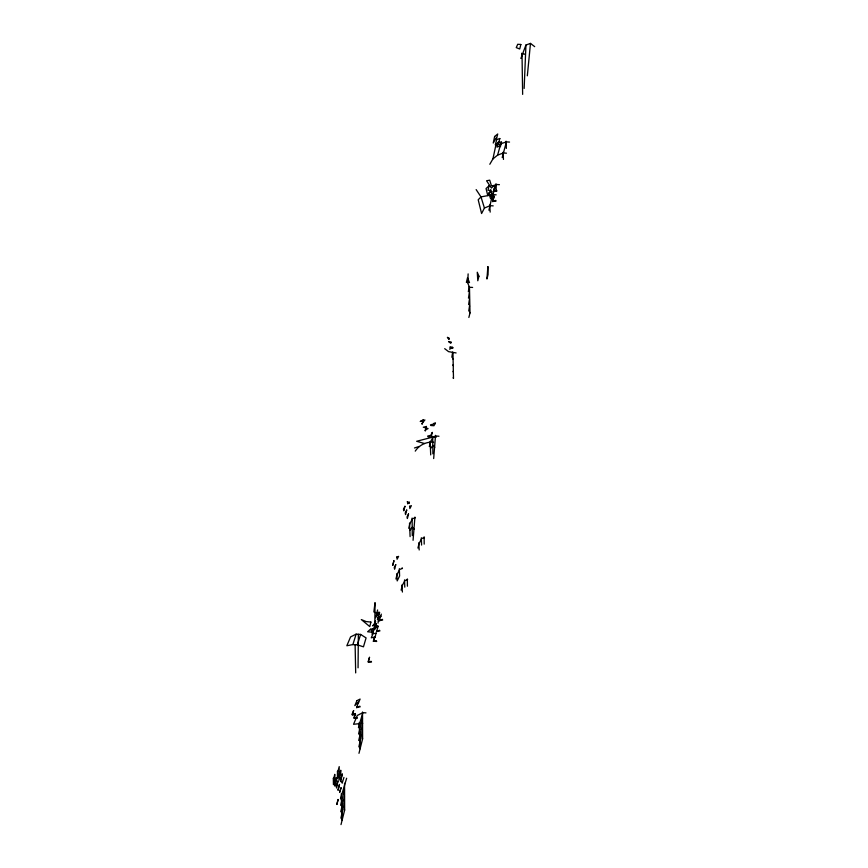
<?xml version="1.0" encoding="UTF-8"?>
<svg xmlns="http://www.w3.org/2000/svg" width="868" height="868" viewBox="0 0 868 868"><rect width="100%" height="100%" fill="white"/><g stroke="black" fill="none" stroke-linecap="round" stroke-linejoin="round"><path stroke-width="1.3" d="M341.005 824.6L344.639 810.104L344.553 783.272M358.061 667.817L358.354 634.291M358.972 753.315L362.607 738.82L362.52 711.988M374.846 622.953L375.03 602.642L373.869 611.929L378.687 613.936L378.057 623.159M404.792 587.148L404.531 579.922M412.289 535.578L412.116 518.077M421.588 545.071L421.327 537.845M432.893 453.845L432.72 436.344M492.959 201.181L493.013 194.638L495.975 183.788M506.348 148.417L506.087 141.191M407.407 586.204L407.331 578.923M424.202 544.127L424.126 536.847M496.051 191.079L496.301 184.483L499.436 184.678M524.142 88.438L525.943 45.038L530.478 43.4L534.688 46.644M413.07 540.308L414.915 517.078M433.674 458.564L435.519 435.345M527.332 75.809L530.478 43.4M468.123 273.897L467.754 283.076L469.479 287.254L470 312.957L468.861 317.471M489.812 164.269L492.905 158.942L495.802 145.455L506.413 141.885L509.538 142.081M520.876 58.449L525.943 45.038M336.795 803.584L336.838 804.473L338.108 799.461L336.968 803.974M340.484 798.896L346.647 778.238M358.451 727.612L362.846 712.671L365.971 712.878M395.927 578.999L397.067 574.486L399.649 569.462L402.448 568.464L402.134 567.78M408.709 528.297L409.848 523.784L412.43 518.771L415.24 517.773M429.313 446.564L430.452 442.051L433.045 437.027L435.844 436.029L438.98 436.235M451.837 357.269L452.651 352.061M468.351 291.767L469.165 286.559M488.912 210.197L492.688 193.955M502.203 157.509L506.413 141.885M340.614 805.32L344.488 789.804M358.582 734.046L362.466 718.52M468.47 298.191L469.295 292.993M340.744 811.754L344.433 796.347M358.712 740.469L362.401 725.062M468.601 304.614L469.425 299.417M340.874 818.177L344.379 802.878M358.842 746.892L362.347 731.594M468.731 311.037L469.555 305.84M401.124 590.142L402.264 585.629L404.846 580.605L407.645 579.607M417.92 548.066L419.06 543.552L421.653 538.529L424.452 537.531M377.623 609.965L375.573 617.756L378.904 611.983L379.229 612.667L375.942 616.356M492.905 158.942L497.614 155.112L500.608 144.272M352.875 644.577L356.13 634.15L360.6 634.432L366.079 637.904L363.464 646.823L357.356 644.859L352.875 644.577L346.831 645.759L350.585 636.917L356.13 634.15M357.356 644.859L360.6 634.432M381.312 614.121L379.132 621.097L382.343 619.34L382.658 620.034L379.533 619.839M378.22 626.121L376.441 631.828L379.587 630.266L379.913 630.949L376.777 630.754M358.451 702.049L356.672 707.767L359.819 706.194L360.144 706.877L357.008 706.682M343.934 777.446L342.155 783.153L342.166 781.384L342.491 782.079M379.663 612.428L377.385 619.502L380.683 615.792L380.998 616.475L377.797 618.233M371.927 634.193L373.197 631.709M493.187 205.879L490.051 205.683L484.431 208.038L481.588 213.517L478.192 199.759L481.002 196.906L493.013 194.638L496.149 194.844M372.209 630.081L372.839 628.985M430.582 448.474L432.969 445.436L434.759 447.302M409.978 530.207L412.365 527.169L414.155 529.035M415.251 451.121C419.092 445.078 426.481 441.497 433.588 442.246M370.495 629.246L367.631 631.752L372.405 632.251L372.73 632.946L373.869 628.432L370.495 629.246L372.405 632.251M449.635 349.218L452.673 347.374L452.998 348.057L449.863 347.862L450.145 346.733L452.673 347.374M362.846 712.671L357.301 715.438L353.547 724.281L362.726 723.304M497.614 155.112L503.331 152.985L506.467 153.191M433.653 423.486L435.443 422.846L433.957 425.721L430.832 425.515L430.506 424.832L435.291 423.584M414.481 447.975L419.179 446.456M521.701 53.241L522.015 53.925L525.151 54.131M469.479 287.254L472.615 287.449M444.687 348.665L448.572 351.638L456.101 352.95M436.181 437.233L433.045 437.027L416.651 441.28L424.485 443.505M476.141 189.604L481.002 196.906L484.431 208.038M503.017 152.301L503.462 159.419M489.726 204.989L490.181 212.107M469.675 312.263L470 312.957M452.781 358.484L453.096 359.178M452.912 364.907L453.226 365.602M453.042 371.341L453.356 372.025M453.161 377.764L453.487 378.448L452.966 352.755M430.137 441.356L430.712 454.897M409.522 523.1L410.108 536.63M418.745 542.858L419.19 549.976M399.334 568.779L399.595 576.005L397.197 580.909L396.741 573.791M401.938 584.934L402.394 592.052M359.276 722.415L360.111 748.802L359.786 748.107M359.406 728.838L359.721 729.521M362.292 738.125L362.607 738.82M359.536 735.261L359.851 735.955M359.656 741.684L359.981 742.379M341.298 793.699L342.133 820.086L341.818 819.392M341.428 800.122L341.753 800.806M344.314 809.41L344.639 810.104M341.558 806.546L341.884 807.24M341.688 812.969L342.014 813.663M355.12 644.718L355.685 672.906M522.015 53.925L522.644 94.373M337.468 771.305L337.402 778.759L339.171 772.119L339.214 766.628L337.782 771.988L337.468 771.305M339.03 774.668L338.987 780.158L340.755 773.865L340.788 770.263L339.355 775.352L339.03 774.668M340.603 778.021L340.571 781.634L342.361 773.865L340.918 778.715L340.603 778.021M396.806 557.017L397.11 559.242L398.586 556.377L396.806 557.017M407.396 501.617L407.7 503.841L409.197 501.932L409.186 503.473L407.396 501.617M409.587 506.315L409.891 508.55L411.378 505.675L409.587 506.315M487.87 266.639L486.937 279.008L488.076 274.494L487.87 266.639M375.367 621.217L373.891 629.81L375.573 623.419L372.708 625.926L375.692 621.9L375.367 621.217M494.641 136.493L493.241 143.025L496.257 137.817L496.583 138.511L497.722 133.987L494.641 136.493M334.874 778.997L333.442 784.683L333.312 778.184L333.637 778.867L334.777 774.354L334.874 778.997M370.907 622.074L369.768 626.587L361.316 619.568L366.122 621.575L370.907 622.074M423.313 419.786L422.173 424.3L421.859 423.606L424.908 419.971L420.221 421.501L423.313 419.786M520.854 44.485L519.715 48.999L516.254 47.61L517.719 44.279L520.854 44.485M336.339 777.717L335.2 782.231L334.885 781.547L334.972 786.18L336.404 780.82L336.339 777.717M404.944 506.315L403.804 510.829L403.468 509.18L404.944 506.315M353.601 710.588L352.462 715.102L355.587 714.494L355.262 713.811L351.887 714.624L353.601 710.588M426.438 426.47L425.298 430.984L424.973 430.289L428.065 428.575L423.324 427.23L426.438 426.47M449.298 338.401L449.016 339.529L447.378 337.316L449.298 338.401M337.912 781.081L336.773 785.594L336.448 784.9L336.513 788.003L337.912 781.081M499.827 138.5L498.688 143.014L498.362 142.33L495.281 144.837L496.713 139.65L499.827 138.5M355.348 713.55L354.209 718.064L357.345 718.27L357.019 717.576L353.905 718.183L355.348 713.55M369.518 657.347L368.379 661.861L371.515 662.056L371.189 661.373L368.075 661.98L369.518 657.347M374.705 636.754L373.565 641.268L376.701 641.474L376.386 640.779L373.262 641.387L374.705 636.754M393.92 560.771L392.781 565.285L393.92 560.771M406.701 510.08L405.562 514.594L405.215 512.945L406.701 510.08M376.083 633.184L374.943 637.698L374.629 637.014L371.254 637.828L372.969 633.792L376.083 633.184M489.118 185.741L487.99 190.255L491.114 190.461L490.8 189.767L487.783 195.582L486.047 188.551L489.118 185.741M339.475 784.444L338.053 790.097L339.475 784.444M451.067 342.176L450.774 343.305L448.539 341.536L451.067 342.176M501.52 142.135L500.38 146.649L500.055 145.965L496.952 147.115L498.384 141.94L501.52 142.135M467.516 277.847L466.376 282.36L469.512 282.567L467.516 277.847M395.743 564.688L394.604 569.202L394.256 567.553L395.743 564.688M408.524 513.986L407.385 518.5L407.049 516.851L408.524 513.986M341.048 787.797L339.605 792.43L341.048 787.797M491.939 191.785L490.8 196.298L493.935 196.493L493.61 195.81L490.539 198.609L488.836 193.087L491.939 191.785M432.264 432.448L431.125 436.962L427.989 436.767L427.674 436.072L430.788 435.313L432.264 432.448M494.076 196.363L492.937 200.877L496.073 201.072L495.747 200.389L492.644 201.691L494.076 196.363M478.941 276.252L477.801 280.765L477.27 272.226L478.941 276.252M495.237 185.492L493.805 190.819L496.941 191.025L496.615 190.331L493.48 190.927L495.237 185.492M376.354 623.951L374.488 629.756L377.471 625.73L377.797 626.414L374.64 627.987L376.354 623.951M356.954 700.65L354.838 705.619L358.061 702.429L358.386 703.113L360.101 699.076L356.954 700.65M494.228 185.22L491.429 188.063L486.568 180.772L489.715 180.175L491.418 185.709L494.554 185.904L494.228 185.22"/></g></svg>
